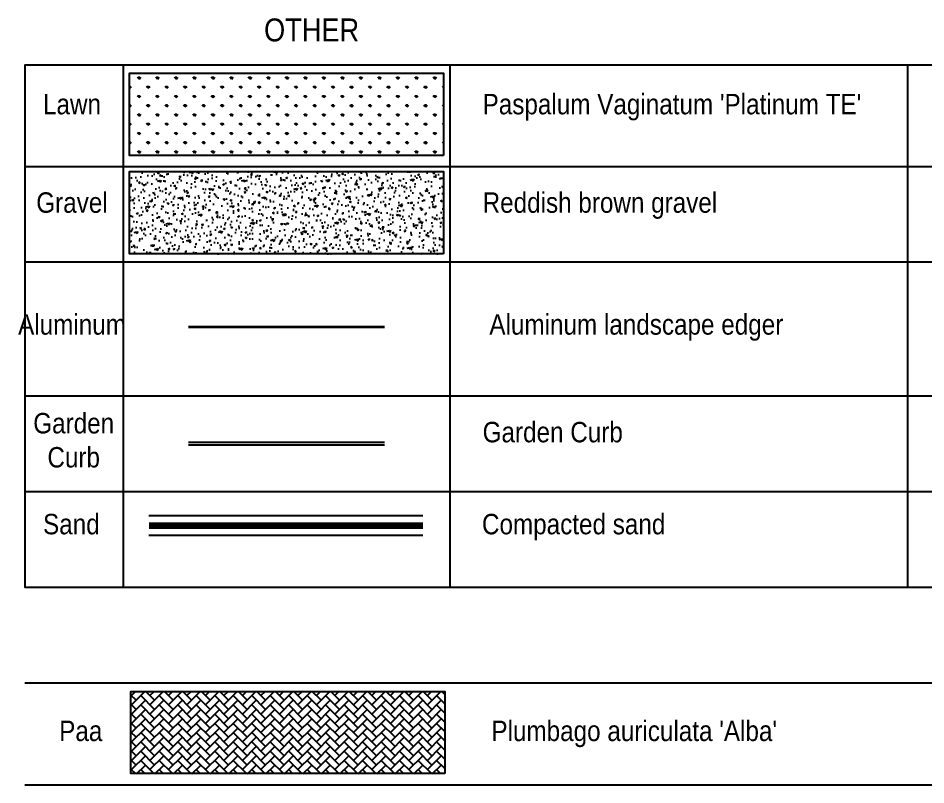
# Model space of a CAD drawing. Extents: x -2743 to -1606, y 314 to 679.
# Drawn here: x -1941.03 to -1913.27, y 613.67 to 637.12 of the extents above; entities that cross this region are included whole.
import ezdxf
from ezdxf.enums import TextEntityAlignment as Align

# ---------------------------------------------------------------- set-up
doc = ezdxf.new("R2010")
doc.units = 0
doc.header["$MEASUREMENT"] = 0
doc.linetypes.add('HIDDEN', pattern=[0.375, 0.25, -0.125])
for name, color, linetype in [('aluminum plant edge', 172, 'HIDDEN'), ('L-PLANTING CURB', 14, 'Continuous'), ('L-PLNT-GC-boundry', 92, 'Continuous'), ('L-PLNT-TAB', 1, 'Continuous'), ('L-PLNT-txt', 54, 'Continuous'), ('Platinum TE Paspalum-BO', 92, 'Continuous'), ('Platinum TE Paspalum-HA', 109, 'Continuous'), ("Plumbago auniculate 'Alba'-BO", 92, 'Continuous'), ("Plumbago auniculate 'Alba'-HA", 109, 'Continuous'), ('Reddish brown gravel-BO', 92, 'Continuous'), ('Reddish brown gravel-HA', 109, 'Continuous')]:
    doc.layers.add(name, color=color, linetype=linetype)
doc.layers.add('L-Shrub Acces Path', color=27, linetype='HIDDEN', lineweight=70)
doc.styles.add('PLNT-LEG', font='arial.ttf', dxfattribs={"width": 0.85})

# ---------------------------------------------------------------- blocks, each defined once
blk = doc.blocks.new('PL-TAB')
at = {"style": 'PLNT-LEG'}
for tag, width, p in [('ABRV.', 0.85, (1.439, 0)), ('SYMBOL', 0.85, (7.527, 0)), ('HEIGHT', 0.85, (42.963, 0)), ('SPREAD', 0.85, (46.921, 0)), ('CALIBER', 0.85, (50.966, 0)), ('ROOTS', 0.85, (54.958, 0)), ('SPACING', 0.75, (59.078, 0)), ('QUANTITY', 0.9, (63.622, 0)), ('REMARKS', 0.9, (69.211, 0))]:
    blk.add_attdef(tag, text='', height=0.625, dxfattribs=dict(at, width=width)).set_placement(p, align=Align.CENTER)
at = {"style": 'PLNT-LEG', "width": 0.85}
for tag, p in [('BOTANICAL-NAME', (14, 0)), ('COMMON-NAME', (28, 0))]:
    blk.add_attdef(tag, p, '', height=0.625, dxfattribs=at)

msp = doc.modelspace()

# ---------------------------------------------------------------- hatches: boundary and pattern name
at = {"layer": 'Platinum TE Paspalum-HA', "extrusion": (1.27242e-07, -1.99548e-18, 1)}
h = msp.add_hatch(dxfattribs=at)
h.set_pattern_fill('GRASS', color=256, scale=0.4, angle=0.0001, style=0)
h.set_pattern_definition([(90.000086586, (-871403.85223, -307657.26186), (-0.28284313983, 0.28284228497), [0.075, -0.4906854252]), (45.000086586, (-871403.85223, -307657.26186), (-0.2828431399, 0.28284228504), [0.075, -0.325]), (135.000086586, (-871403.85223, -307657.26186), (-0.28284228504, -0.2828431399), [0.075, -0.325])])
h.paths.add_polyline_path([(-1928.025, 632.915), (-1937.625, 632.915), (-1937.625, 635.435), (-1928.025, 635.435)])
at = {"layer": "Plumbago auniculate 'Alba'-HA", "extrusion": (1.27242e-07, -1.99548e-18, 1)}
h = msp.add_hatch(dxfattribs=at)
h.set_pattern_fill('AR-HBONE', color=256, scale=0.05, angle=0.0001, style=0)
h.set_pattern_definition([(45.000086586, (-869329.14721, -309484.32832), (-4.27434e-07, 0.282842712474), [0.6, -0.2]), (135.000086586, (-869329.0058, -309484.1869), (-4.27434e-07, 0.282842712474), [0.6, -0.2])])
h.paths.add_polyline_path([(-1927.985, 614.004), (-1937.585, 614.004), (-1937.585, 616.524), (-1927.985, 616.524)])
at = {"layer": 'Reddish brown gravel-HA', "extrusion": (1.27242e-07, -1.99548e-18, 1)}
h = msp.add_hatch(dxfattribs=at)
h.set_pattern_fill('AR-CONC', color=256, scale=0.075, angle=329.0001, style=0)
h.set_pattern_definition([(19.000086586, (-871403.85223, -307657.26186), (0.43686965653, -0.31740337616), [0.05625, -0.61875]), (324.000086586, (-871403.85223, -307657.26186), (0.20135505004, 0.53716284475), [0.045, -0.495]), (69.451531046, (-871403.8158, -307657.2883), (0.63822470212, 0.21975946448), [0.047805144, -0.525856584]), (15.184286586, (-871403.775, -307657.1333), (0.62216751295, -0.51865978644), [0.084375, -0.928125]), (65.63572208, (-871403.7231, -307657.1765), (0.9771519687, 0.2651985685), [0.0717077565, -0.78878532]), (320.18425058, (-871403.775, -307657.1333), (0.9771519681, 0.2651985684), [0.0675, -0.74250000075]), (350.000086586, (-871403.73, -307657.20406), (0.2282146008, -0.48940586018), [0.05625, -0.61875]), (295.000086586, (-871403.73, -307657.20406), (0.43653080967, 0.3721943446), [0.045, -0.495]), (40.451531326, (-871403.711, -307657.24484), (0.66474540515, -0.11721151376), [0.0478051425, -0.525856584]), (6.500086586, (-871403.85223, -307657.26186), (0.136406713675, 0.209312409365), [0, -0.489, 0, -0.5025, 0, -0.496875]), (336.500086586, (-871403.85223, -307657.26186), (0.321473510975, 0.15193998154), [0, -0.2865, 0, -0.47775, 0, -0.189375]), (296.500086586, (-871403.9956, -307657.17572), (0.33446922274, -0.220703628343), [0, -0.1875, 0, -0.585, 0, -0.77625]), (286.500086586, (-871404.05988, -307657.1371), (0.41358473716, -0.16091664835), [0, -0.24375, 0, -0.3885, 0, -0.55125])])
h.paths.add_polyline_path([(-1928.025, 629.905), (-1937.625, 629.905), (-1937.625, 632.425), (-1928.025, 632.425)])

# ---------------------------------------------------------------- linework, layer by layer
at = {"layer": 'aluminum plant edge', "ltscale": 1.2, "extrusion": (1.27242e-07, -1.99549e-18, 1), "const_width": 0.08, "elevation": -0.12}
msp.add_lwpolyline([(-1935.825, 627.673), (-1929.825, 627.673)], dxfattribs=at)
at = {"layer": 'L-PLANTING CURB', "ltscale": 4, "extrusion": (1.27242e-07, -1.99549e-18, 1), "elevation": -0.12}
for points in [[(-1935.825, 624.149), (-1929.825, 624.149)], [(-1935.825, 624.069), (-1929.825, 624.069)]]:
    msp.add_lwpolyline(points, dxfattribs=at)
at = {"layer": 'L-PLNT-GC-boundry', "extrusion": (1.27242e-07, -1.99549e-18, 1), "elevation": -0.12}
for points in [[(-1928.652, 621.895), (-1937.033, 621.895)], [(-1928.652, 621.295), (-1937.033, 621.295)]]:
    msp.add_lwpolyline(points, dxfattribs=at)
at = {"layer": 'L-PLNT-TAB', "extrusion": (1.27242e-07, -1.99549e-18, 1), "elevation": -0.12}
for points in [[(-1864.825, 619.72), (-1864.825, 635.675), (-1940.825, 635.675), (-1940.825, 619.72), (-1864.825, 619.72)], [(-1937.825, 635.675), (-1937.825, 619.72)], [(-1927.825, 635.675), (-1927.825, 619.72)], [(-1913.825, 635.675), (-1913.825, 619.72)], [(-1940.825, 632.582), (-1864.825, 632.582)], [(-1940.825, 629.665), (-1864.825, 629.665)], [(-1940.825, 625.572), (-1864.825, 625.572)], [(-1940.825, 622.646), (-1864.825, 622.646)], [(-1940.825, 616.793), (-1864.825, 616.794)], [(-1940.825, 613.672), (-1864.825, 613.672)], [(-1940.825, 613.672), (-1864.825, 613.672)], [(-1940.825, 613.672), (-1864.825, 613.672)], [(-1940.825, 613.672), (-1864.825, 613.672)]]:
    msp.add_lwpolyline(points, dxfattribs=at)
at = {"layer": 'L-Shrub Acces Path', "ltscale": 5, "extrusion": (1.27242e-07, -1.99549e-18, 1), "const_width": 0.2, "elevation": -0.12}
msp.add_lwpolyline([(-1928.652, 621.595), (-1937.033, 621.595)], dxfattribs=at)
at = {"layer": 'Platinum TE Paspalum-BO', "extrusion": (1.27242e-07, -1.99549e-18, 1), "elevation": -0.12}
msp.add_lwpolyline([(-1928.025, 632.915), (-1937.625, 632.915), (-1937.625, 635.435), (-1928.025, 635.435)], close=True, dxfattribs=at)
at = {"layer": "Plumbago auniculate 'Alba'-BO", "lineweight": -2, "extrusion": (1.27242e-07, -1.99549e-18, 1), "elevation": -0.12}
msp.add_lwpolyline([(-1927.985, 614.02), (-1937.585, 614.02), (-1937.585, 616.524), (-1927.985, 616.524)], close=True, dxfattribs=at)
at = {"layer": 'Reddish brown gravel-BO', "extrusion": (1.27242e-07, -1.99549e-18, 1), "elevation": -0.12}
msp.add_lwpolyline([(-1928.025, 629.905), (-1937.625, 629.905), (-1937.625, 632.425), (-1928.025, 632.425)], close=True, dxfattribs=at)

# ---------------------------------------------------------------- block references
at = {"layer": 'L-PLNT-txt', "extrusion": (1.27242e-07, -1.99549e-18, 1)}
ref = msp.add_blockref('PL-TAB', (-1940.825, 634.175, 0), dxfattribs=dict(at, rotation=8.65857215290934e-05))
ref.add_attrib('BOTANICAL-NAME', "Paspalum Vaginatum 'Platinum TE'", (-1926.825, 634.175, 0), dxfattribs={"layer": '0', "extrusion": (1.27242e-07, -1.99549e-18, 1), "height": 0.625, "rotation": 0.0001, "style": 'PLNT-LEG', "width": 0.85})
ref.add_attrib('ABRV.', 'Lawn', dxfattribs={"layer": '0', "extrusion": (1.27242e-07, -1.99549e-18, 1), "height": 0.625, "rotation": 0.0001, "style": 'PLNT-LEG', "width": 0.85}).set_placement((-1939.387, 634.175, 0), align=Align.CENTER)
ref = msp.add_blockref('PL-TAB', (-1940.825, 631.165, 0), dxfattribs=dict(at, rotation=8.65857215290934e-05))
ref.add_attrib('BOTANICAL-NAME', 'Reddish brown gravel', (-1926.825, 631.165, 0), dxfattribs={"layer": '0', "extrusion": (1.27242e-07, -1.99549e-18, 1), "height": 0.625, "rotation": 0.0001, "style": 'PLNT-LEG', "width": 0.85})
ref.add_attrib('ABRV.', 'Gravel', dxfattribs={"layer": '0', "extrusion": (1.27242e-07, -1.99549e-18, 1), "height": 0.625, "rotation": 0.0001, "style": 'PLNT-LEG', "width": 0.85}).set_placement((-1939.387, 631.165, 0), align=Align.CENTER)
ref = msp.add_blockref('PL-TAB', (-1940.825, 627.438, 0), dxfattribs=dict(at, rotation=8.65857215290934e-05))
ref.add_attrib('BOTANICAL-NAME', ' Aluminum landscape edger', (-1926.825, 627.438, 0), dxfattribs={"layer": '0', "extrusion": (1.27242e-07, -1.99549e-18, 1), "height": 0.625, "rotation": 0.0001, "style": 'PLNT-LEG', "width": 0.85})
ref.add_attrib('ABRV.', 'Aluminum ', dxfattribs={"layer": '0', "extrusion": (1.27242e-07, -1.99549e-18, 1), "height": 0.625, "rotation": 0.0001, "style": 'PLNT-LEG', "width": 0.85}).set_placement((-1939.283, 627.438, 0), align=Align.CENTER)
ref = msp.add_blockref('PL-TAB', (-1940.825, 624.146, 0), dxfattribs=dict(at, rotation=8.65857215290934e-05))
ref.add_attrib('BOTANICAL-NAME', 'Garden Curb', (-1926.825, 624.146, 0), dxfattribs={"layer": '0', "extrusion": (1.27242e-07, -1.99549e-18, 1), "height": 0.625, "rotation": 0.0001, "style": 'PLNT-LEG', "width": 0.85})
ref = msp.add_blockref('PL-TAB', (-1940.845, 621.333, 0), dxfattribs=dict(at, rotation=8.65857215290934e-05))
ref.add_attrib('BOTANICAL-NAME', 'Compacted sand', (-1926.845, 621.333, 0), dxfattribs={"layer": '0', "extrusion": (1.27242e-07, -1.99549e-18, 1), "height": 0.625, "rotation": 0.0001, "style": 'PLNT-LEG', "width": 0.85})
ref.add_attrib('ABRV.', 'Sand', dxfattribs={"layer": '0', "extrusion": (1.27242e-07, -1.99549e-18, 1), "height": 0.625, "rotation": 0.0001, "style": 'PLNT-LEG', "width": 0.85}).set_placement((-1939.406, 621.333, 0), align=Align.CENTER)
ref = msp.add_blockref('PL-TAB', (-1940.557, 615.01, 0), dxfattribs=dict(at, rotation=8.65857215290934e-05))
ref.add_attrib('BOTANICAL-NAME', "Plumbago auriculata 'Alba'", (-1926.557, 615.01, 0), dxfattribs={"layer": '0', "extrusion": (1.27242e-07, -1.99549e-18, 1), "height": 0.625, "rotation": 0.0001, "style": 'PLNT-LEG', "width": 0.85})
ref.add_attrib('ABRV.', 'Paa', dxfattribs={"layer": '0', "extrusion": (1.27242e-07, -1.99549e-18, 1), "height": 0.625, "rotation": 0.0001, "style": 'PLNT-LEG', "width": 0.85}).set_placement((-1939.118, 615.01, 0), align=Align.CENTER)

# ---------------------------------------------------------------- texts
at = {"layer": 'L-PLNT-txt', "extrusion": (1.27242e-07, -1.99549e-18, 1), "style": 'PLNT-LEG', "width": 0.85}
msp.add_text('OTHER', height=0.7, rotation=0.0001, dxfattribs=at).set_placement((-1933.511, 636.756, 0), align=Align.MIDDLE_LEFT)
at = {"layer": 'L-PLNT-txt', "extrusion": (1.27242e-07, -1.99549e-18, 1), "insert": (-1940.376, 625.043, -0.12), "char_height": 0.625, "width": 2.08243, "attachment_point": 1, "text_direction": (1, 2e-06, 0), "style": 'PLNT-LEG'}
msp.add_mtext('\\pxqc;Garden Curb', dxfattribs=at)

doc.saveas('drawing.dxf')
